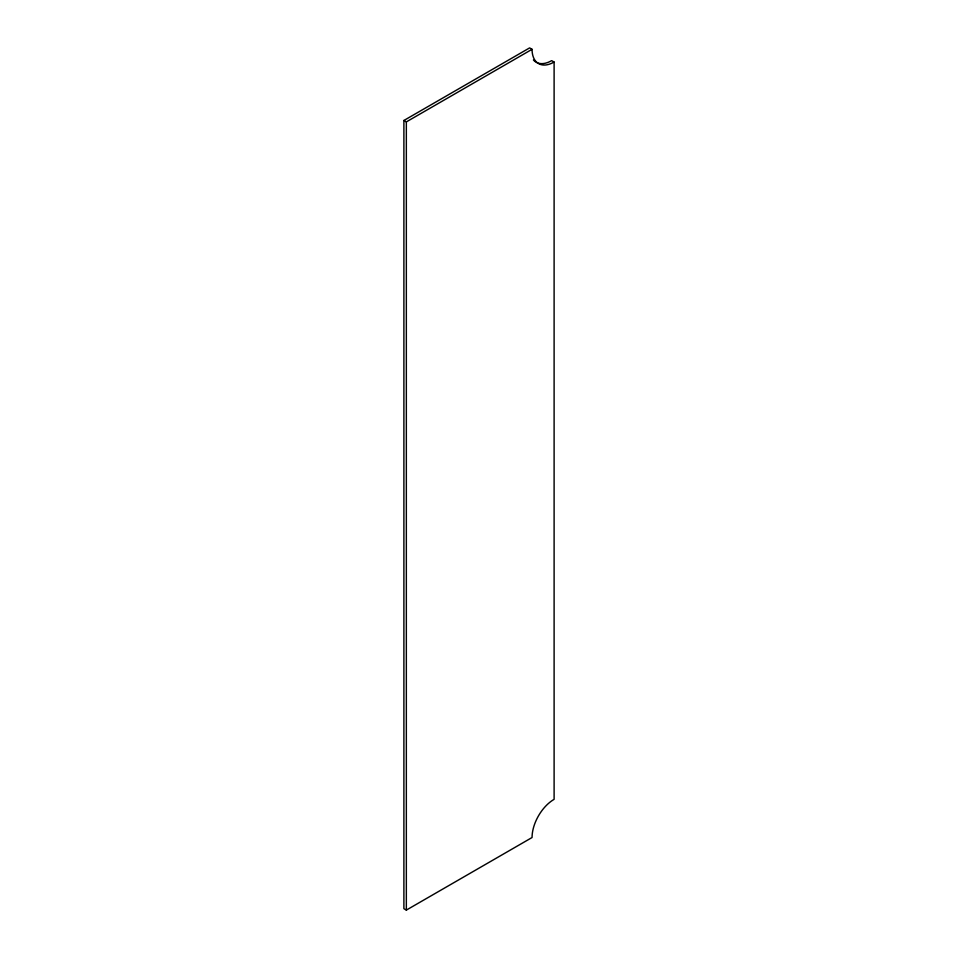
<?xml version="1.0" encoding="UTF-8"?>
<svg xmlns="http://www.w3.org/2000/svg" width="958" height="958" viewBox="0 0 958 958"><rect width="100%" height="100%" fill="white"/><g stroke="black" fill="none" stroke-linecap="round" stroke-linejoin="round"><path stroke-width="1.44" d="M403.893 120.48L529.618 47.9L532.061 49.313A31.171 17.998 -60 0 0 554.107 62.042L554.107 799.343A31.171 17.998 -60 0 0 532.061 837.52L406.348 910.1L403.893 908.687L403.893 120.48L406.348 121.894L532.061 49.313M554.107 62.042L551.652 60.629A31.171 17.998 -60 0 1 533.414 59.995M406.348 121.894L406.348 910.1"/></g></svg>
